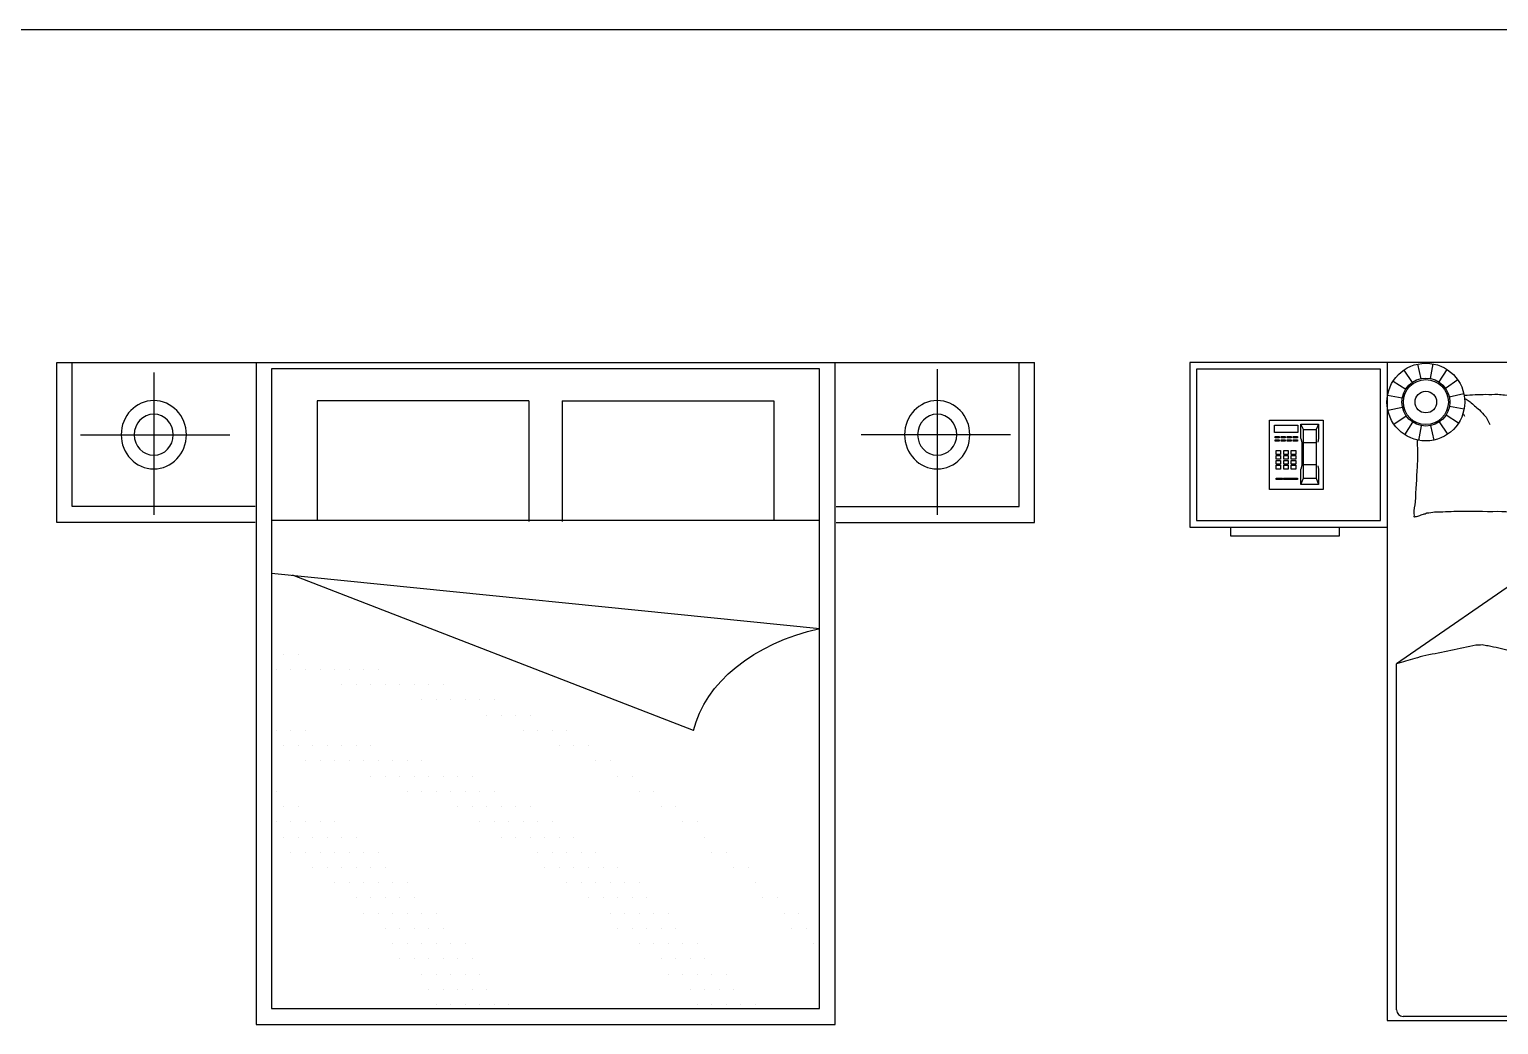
# Model space of a CAD drawing. Header units: inches. Extents: x 8.1 to 50.6, y 12.7 to 37.5.
# Drawn here: x 33.469 to 37.934, y 18.414 to 21.44 of the extents above; entities that cross this region are included whole.
import ezdxf

# ---------------------------------------------------------------- set-up
doc = ezdxf.new("R2010")
doc.units = ezdxf.units.IN
doc.header["$MEASUREMENT"] = 0
for name, color, linetype in [('02', 2, 'Continuous'), ('1', 1, 'Continuous'), ('4', 4, 'Continuous')]:
    doc.layers.add(name, color=color, linetype=linetype)

msp = doc.modelspace()

# ---------------------------------------------------------------- linework, layer by layer
at = {"layer": '02'}
for p, q in [((33.5526, 20.4273), (36.523, 20.4273)), ((33.5526, 19.9411), (33.5526, 20.4273)), ((33.5989, 19.9897), (33.5989, 20.4273)), ((34.158, 20.4273), (34.158, 18.4144)), ((35.8703, 20.4079), (34.2043, 20.4079)), ((34.2043, 20.4079), (34.2043, 18.4631)), ((35.8703, 18.4631), (35.8703, 20.4079)), ((35.9176, 18.4144), (35.9176, 20.4273)), ((36.2278, 20.4077), (36.2278, 19.9648)), ((36.4767, 19.9897), (36.4767, 20.4273)), ((36.523, 19.9411), (36.523, 20.4273)), ((37.6878, 20.4227), (37.6974, 20.3784)), ((37.734, 20.4235), (37.7258, 20.3789)), ((37.7769, 20.4065), (37.7523, 20.3684)), ((33.8468, 20.3969), (33.8468, 19.9648)), ((37.6134, 20.3712), (37.6515, 20.3467)), ((37.6455, 20.4044), (37.6713, 20.3671)), ((37.81, 20.3745), (37.7727, 20.3486)), ((37.5965, 20.3283), (37.6411, 20.3202)), ((37.8284, 20.3321), (37.784, 20.3226)), ((34.9871, 20.3106), (34.3432, 20.3106)), ((34.3432, 20.3106), (34.3432, 19.9476)), ((34.9871, 20.3106), (34.9871, 19.9443)), ((35.0875, 20.3106), (35.7314, 20.3106)), ((35.0875, 20.3106), (35.0875, 19.9443)), ((35.7314, 20.3106), (35.7314, 19.9476)), ((37.5972, 20.2822), (37.6415, 20.2918)), ((37.8291, 20.286), (37.7845, 20.2941)), ((37.2378, 20.2525), (37.4008, 20.2525)), ((37.2378, 20.0417), (37.2378, 20.2525)), ((37.2529, 20.2371), (37.3239, 20.2371)), ((37.2529, 20.2145), (37.2529, 20.2371)), ((37.3239, 20.2371), (37.3239, 20.2145)), ((37.3332, 20.1965), (37.3332, 20.2402)), ((37.3412, 20.2243), (37.3332, 20.2399)), ((37.3332, 20.2399), (37.3869, 20.2399)), ((37.3869, 20.2399), (37.3796, 20.2243)), ((37.3869, 20.2399), (37.3869, 20.1965)), ((37.4008, 20.2525), (37.4008, 20.0417)), ((37.6156, 20.2399), (37.6529, 20.2657)), ((37.6487, 20.2078), (37.6733, 20.2459)), ((37.6916, 20.1908), (37.6997, 20.2354)), ((37.7378, 20.1916), (37.7282, 20.2359)), ((37.7801, 20.2099), (37.7543, 20.2472)), ((37.8122, 20.2431), (37.7741, 20.2677)), ((33.6245, 20.2079), (34.0783, 20.2079)), ((36.4501, 20.2079), (35.9963, 20.2079)), ((37.3239, 20.2145), (37.2529, 20.2145)), ((37.2544, 20.1984), (37.2544, 20.2026)), ((37.2544, 20.2026), (37.2671, 20.2026)), ((37.2671, 20.1984), (37.2544, 20.1984)), ((37.2544, 20.1885), (37.2544, 20.1928)), ((37.2544, 20.1928), (37.2671, 20.1928)), ((37.2671, 20.1885), (37.2544, 20.1885)), ((37.2671, 20.2026), (37.2671, 20.1984)), ((37.2671, 20.1928), (37.2671, 20.1885)), ((37.2728, 20.1984), (37.2728, 20.2026)), ((37.2728, 20.2026), (37.2855, 20.2026)), ((37.2855, 20.1984), (37.2728, 20.1984)), ((37.2728, 20.1885), (37.2728, 20.1928)), ((37.2728, 20.1928), (37.2855, 20.1928)), ((37.2855, 20.1885), (37.2728, 20.1885)), ((37.2855, 20.2026), (37.2855, 20.1984)), ((37.2855, 20.1928), (37.2855, 20.1885)), ((37.2912, 20.1984), (37.2912, 20.2026)), ((37.2912, 20.2026), (37.3039, 20.2026)), ((37.3039, 20.1984), (37.2912, 20.1984)), ((37.2912, 20.1885), (37.2912, 20.1928)), ((37.2912, 20.1928), (37.3039, 20.1928)), ((37.3039, 20.1885), (37.2912, 20.1885)), ((37.3039, 20.2026), (37.3039, 20.1984)), ((37.3039, 20.1928), (37.3039, 20.1885)), ((37.3095, 20.2026), (37.3223, 20.2026)), ((37.3095, 20.1984), (37.3095, 20.2026)), ((37.3223, 20.1984), (37.3095, 20.1984)), ((37.3095, 20.1928), (37.3223, 20.1928)), ((37.3095, 20.1885), (37.3095, 20.1928)), ((37.3223, 20.1885), (37.3095, 20.1885)), ((37.3223, 20.2026), (37.3223, 20.1984)), ((37.3223, 20.1928), (37.3223, 20.1885)), ((37.3332, 20.1965), (37.3364, 20.1853)), ((37.3364, 20.1853), (37.3364, 20.1143)), ((37.3412, 20.0761), (37.3412, 20.2243)), ((37.3412, 20.2243), (37.3796, 20.2243)), ((37.3412, 20.1843), (37.3796, 20.1843)), ((37.3796, 20.2243), (37.3796, 20.0761)), ((37.3869, 20.1965), (37.3844, 20.1853)), ((37.2576, 20.1481), (37.2576, 20.1597)), ((37.2576, 20.1597), (37.2714, 20.1597)), ((37.2714, 20.1481), (37.2576, 20.1481)), ((37.2576, 20.1333), (37.2576, 20.1449)), ((37.2576, 20.1449), (37.2714, 20.1449)), ((37.2714, 20.1597), (37.2714, 20.1481)), ((37.2714, 20.1449), (37.2714, 20.1333)), ((37.2809, 20.1481), (37.2809, 20.1597)), ((37.2809, 20.1597), (37.2947, 20.1597)), ((37.2947, 20.1481), (37.2809, 20.1481)), ((37.2809, 20.1333), (37.2809, 20.1449)), ((37.2809, 20.1449), (37.2947, 20.1449)), ((37.2947, 20.1597), (37.2947, 20.1481)), ((37.2947, 20.1449), (37.2947, 20.1333)), ((37.3035, 20.1481), (37.3035, 20.1597)), ((37.3035, 20.1597), (37.3173, 20.1597)), ((37.3173, 20.1481), (37.3035, 20.1481)), ((37.3035, 20.1333), (37.3035, 20.1449)), ((37.3035, 20.1449), (37.3173, 20.1449)), ((37.3173, 20.1597), (37.3173, 20.1481)), ((37.3173, 20.1449), (37.3173, 20.1333)), ((37.2714, 20.1333), (37.2576, 20.1333)), ((37.2576, 20.1185), (37.2576, 20.1301)), ((37.2576, 20.1301), (37.2714, 20.1301)), ((37.2714, 20.1185), (37.2576, 20.1185)), ((37.2576, 20.1036), (37.2576, 20.1153)), ((37.2576, 20.1153), (37.2714, 20.1153)), ((37.2714, 20.1036), (37.2576, 20.1036)), ((37.2714, 20.1301), (37.2714, 20.1185)), ((37.2714, 20.1153), (37.2714, 20.1036)), ((37.2947, 20.1333), (37.2809, 20.1333)), ((37.2809, 20.1185), (37.2809, 20.1301)), ((37.2809, 20.1301), (37.2947, 20.1301)), ((37.2947, 20.1185), (37.2809, 20.1185)), ((37.2809, 20.1036), (37.2809, 20.1153)), ((37.2809, 20.1153), (37.2947, 20.1153)), ((37.2947, 20.1036), (37.2809, 20.1036)), ((37.2947, 20.1301), (37.2947, 20.1185)), ((37.2947, 20.1153), (37.2947, 20.1036)), ((37.3173, 20.1333), (37.3035, 20.1333)), ((37.3035, 20.1185), (37.3035, 20.1301)), ((37.3035, 20.1301), (37.3173, 20.1301)), ((37.3173, 20.1185), (37.3035, 20.1185)), ((37.3035, 20.1036), (37.3035, 20.1153)), ((37.3035, 20.1153), (37.3173, 20.1153)), ((37.3173, 20.1036), (37.3035, 20.1036)), ((37.3173, 20.1301), (37.3173, 20.1185)), ((37.3173, 20.1153), (37.3173, 20.1036)), ((37.3364, 20.1143), (37.3332, 20.1034)), ((37.3332, 20.0562), (37.3332, 20.1034)), ((37.3796, 20.1164), (37.3412, 20.1164)), ((37.3844, 20.1131), (37.3869, 20.1034)), ((37.3869, 20.1034), (37.3869, 20.0568)), ((37.2577, 20.0721), (37.2577, 20.0761)), ((37.2577, 20.0761), (37.2776, 20.0761)), ((37.2776, 20.0721), (37.2577, 20.0721)), ((37.2776, 20.0761), (37.2776, 20.0721)), ((37.2802, 20.0721), (37.2802, 20.0761)), ((37.2802, 20.0761), (37.3226, 20.0761)), ((37.3226, 20.0721), (37.2802, 20.0721)), ((37.3027, 20.0721), (37.3027, 20.0761)), ((37.3226, 20.0761), (37.3226, 20.0721)), ((37.3332, 20.0568), (37.3412, 20.0761)), ((37.3869, 20.0568), (37.3332, 20.0568)), ((37.3412, 20.0761), (37.3796, 20.0761)), ((37.3796, 20.0761), (37.3869, 20.0568)), ((37.4008, 20.0417), (37.2378, 20.0417)), ((34.1546, 19.9897), (33.5989, 19.9897)), ((34.1546, 19.9897), (34.1546, 19.9897)), ((35.921, 19.9897), (36.4767, 19.9897)), ((35.921, 19.9897), (35.921, 19.9897)), ((34.1546, 19.9411), (33.5526, 19.9411)), ((35.8698, 19.9476), (34.2041, 19.9476)), ((35.921, 19.9411), (36.523, 19.9411)), ((37.1201, 19.8993), (37.1201, 19.9273)), ((37.4493, 19.9273), (37.4493, 19.8993)), ((38.2418, 19.9388), (37.6237, 19.5114)), ((37.4493, 19.8993), (37.1201, 19.8993)), ((34.2049, 19.7872), (35.8711, 19.6187)), ((35.4872, 19.3083), (34.2682, 19.7813)), ((37.6237, 18.4595), (37.6237, 19.5114)), ((34.2043, 18.4631), (35.8703, 18.4631)), ((34.158, 18.4144), (35.9176, 18.4144)), ((39.0495, 18.4395), (37.6437, 18.4395))]:
    msp.add_line(p, q, dxfattribs=at)
for points in [[(39.6953, 20.4273), (36.9953, 20.4273), (36.9953, 19.9273), (37.5953, 19.9273)], [(37.5953, 20.4273), (37.5953, 18.4273), (39.0953, 18.4273), (39.0953, 20.4273)]]:
    msp.add_lwpolyline(points, dxfattribs=at)
msp.add_lwpolyline([(37.5753, 20.4073), (37.0153, 20.4073), (37.0153, 19.9473), (37.5753, 19.9473)], close=True, dxfattribs=at)
for points in [[(38.2851, 20.3005, -0.263368), (38.313, 20.3193, -0.494818), (38.3038, 20.338, -0.049225), (38.2862, 20.3398, -0.036831), (38.2625, 20.338, -0.031893), (38.2245, 20.3299, 0.035782), (38.1906, 20.3229, 0.032941), (38.101, 20.317, 0.026564), (37.9897, 20.3229, 0.017905), (37.9522, 20.3283, -0.033397), (37.932, 20.3305, -0.03204), (37.8949, 20.3298, 0.018442), (37.8306, 20.3268, 0.000206), (37.8294, 20.3268, 0.014624)], [(37.8305, 20.3178, 0.005084), (37.835, 20.3161, 0.048685), (37.8475, 20.308, 0.023666), (37.8754, 20.2837, 0.031223), (37.8945, 20.263, 0.046801), (37.8996, 20.2553, 0.023191), (37.9076, 20.2386)], [(37.8257, 20.2722, 0.022178), (37.8306, 20.2649)], [(37.6868, 20.1918, 0.017346), (37.6879, 20.1448, 0.006204), (37.6865, 20.1109, 0.001963), (37.6804, 20.004, 0.028341), (37.6761, 19.9679, -0.117014), (37.6766, 19.959, -0.36606), (37.6781, 19.958, -0.03973), (37.6916, 19.9609, -0.048309), (37.7054, 19.9663, 0.062981), (37.7161, 19.9702, 0.04058), (37.7395, 19.9736, 0.014345), (37.8062, 19.9759, 0.005484), (37.9316, 19.9751, 0.007153), (38.0278, 19.9721, 0.008762)], [(38.1812, 19.5156, 0.007867), (38.0635, 19.5334, 0.009508), (37.9668, 19.5514, 0.006616), (37.9018, 19.5658, -0.023828), (37.8836, 19.5691, -0.080713), (37.865, 19.5686, -0.009591), (37.7124, 19.5367, -0.013133), (37.6789, 19.5281, -0.007859), (37.6237, 19.5114)]]:
    msp.add_lwpolyline(points, format="xyb", dxfattribs=at)
for radius in [0.1182, 0.0729, 0.0684, 0.0328]:
    msp.add_circle((37.7128, 20.3072), radius, dxfattribs=at)
msp.add_arc((37.6437, 18.4595), 0.02, 180, 270, dxfattribs=at)
at = {"layer": '02', "extrusion": (0, 0, -1)}
for centre in [(33.8468, 20.2079), (36.2278, 20.2079)]:
    msp.add_ellipse(centre, major_axis=(0, -0.104), ratio=0.952381, dxfattribs=at)
for centre, major_axis, ratio, start_param, end_param in [((33.8468, 20.2079), (0, -0.0624), 0.952381, 3.141593, 9.424778), ((36.2278, 20.2079), (0, -0.0624), 0.952381, 3.141593, 9.424778), ((36.0406, 19.2442), (0.5609, 0), 0.700439, 3.305513, 4.405354)]:
    msp.add_ellipse(centre, major_axis=major_axis, ratio=ratio, start_param=start_param, end_param=end_param, dxfattribs=at)
at = {"layer": '1'}
msp.add_line((29.8869, 21.4404), (50.2131, 21.4404), dxfattribs=at)
at = {"layer": '4'}
for p, q in [((34.2418, 19.5405), (34.2418, 19.5405)), ((34.2859, 19.5405), (34.2859, 19.5405)), ((34.2197, 19.4942), (34.2197, 19.4942)), ((34.2638, 19.4942), (34.2638, 19.4942)), ((34.3079, 19.4942), (34.3079, 19.4942)), ((34.3521, 19.4942), (34.3521, 19.4942)), ((34.3962, 19.4942), (34.3962, 19.4942)), ((34.4403, 19.4942), (34.4403, 19.4942)), ((34.4844, 19.4942), (34.4844, 19.4942)), ((34.5285, 19.4942), (34.5285, 19.4942)), ((34.4182, 19.4479), (34.4182, 19.4479)), ((34.4623, 19.4479), (34.4623, 19.4479)), ((34.5064, 19.4479), (34.5064, 19.4479)), ((34.5505, 19.4479), (34.5505, 19.4479)), ((34.5946, 19.4479), (34.5946, 19.4479)), ((34.6387, 19.4479), (34.6387, 19.4479)), ((34.6828, 19.4479), (34.6828, 19.4479)), ((34.7269, 19.4479), (34.7269, 19.4479)), ((34.6608, 19.4015), (34.6608, 19.4015)), ((34.7049, 19.4015), (34.7049, 19.4015)), ((34.749, 19.4015), (34.749, 19.4015)), ((34.7931, 19.4015), (34.7931, 19.4015)), ((34.8372, 19.4015), (34.8372, 19.4015)), ((34.8813, 19.4015), (34.8813, 19.4015)), ((34.8593, 19.3552), (34.8593, 19.3552)), ((34.9034, 19.3552), (34.9034, 19.3552)), ((34.9475, 19.3552), (34.9475, 19.3552)), ((34.9916, 19.3552), (34.9916, 19.3552)), ((34.2197, 19.3089), (34.2197, 19.3089)), ((34.2638, 19.3089), (34.2638, 19.3089)), ((34.3079, 19.3089), (34.3079, 19.3089)), ((34.9695, 19.3089), (34.9695, 19.3089)), ((35.0136, 19.3089), (35.0136, 19.3089)), ((35.0577, 19.3089), (35.0577, 19.3089)), ((35.1018, 19.3089), (35.1018, 19.3089)), ((34.2418, 19.2626), (34.2418, 19.2626)), ((34.2859, 19.2626), (34.2859, 19.2626)), ((34.33, 19.2626), (34.33, 19.2626)), ((34.3741, 19.2626), (34.3741, 19.2626)), ((34.4182, 19.2626), (34.4182, 19.2626)), ((34.4623, 19.2626), (34.4623, 19.2626)), ((34.5064, 19.2626), (34.5064, 19.2626)), ((35.0798, 19.2626), (35.0798, 19.2626)), ((35.1239, 19.2626), (35.1239, 19.2626)), ((35.168, 19.2626), (35.168, 19.2626)), ((34.3079, 19.2163), (34.3079, 19.2163)), ((34.3521, 19.2163), (34.3521, 19.2163)), ((34.3962, 19.2163), (34.3962, 19.2163)), ((34.4403, 19.2163), (34.4403, 19.2163)), ((34.4844, 19.2163), (34.4844, 19.2163)), ((34.5285, 19.2163), (34.5285, 19.2163)), ((34.5726, 19.2163), (34.5726, 19.2163)), ((34.6167, 19.2163), (34.6167, 19.2163)), ((34.6608, 19.2163), (34.6608, 19.2163)), ((35.1901, 19.2163), (35.1901, 19.2163)), ((35.2342, 19.2163), (35.2342, 19.2163)), ((34.5064, 19.17), (34.5064, 19.17)), ((34.5505, 19.17), (34.5505, 19.17)), ((34.5946, 19.17), (34.5946, 19.17)), ((34.6387, 19.17), (34.6387, 19.17)), ((34.6828, 19.17), (34.6828, 19.17)), ((34.7269, 19.17), (34.7269, 19.17)), ((34.7711, 19.17), (34.7711, 19.17)), ((34.8152, 19.17), (34.8152, 19.17)), ((35.2562, 19.17), (35.2562, 19.17)), ((35.3003, 19.17), (35.3003, 19.17)), ((34.2197, 19.1237), (34.2197, 19.1237)), ((34.6167, 19.1237), (34.6167, 19.1237)), ((34.6608, 19.1237), (34.6608, 19.1237)), ((34.7049, 19.1237), (34.7049, 19.1237)), ((34.749, 19.1237), (34.749, 19.1237)), ((34.7931, 19.1237), (34.7931, 19.1237)), ((34.8372, 19.1237), (34.8372, 19.1237)), ((34.8813, 19.1237), (34.8813, 19.1237)), ((35.3224, 19.1237), (35.3224, 19.1237)), ((35.3665, 19.1237), (35.3665, 19.1237)), ((34.2418, 19.0774), (34.2418, 19.0774)), ((34.2859, 19.0774), (34.2859, 19.0774)), ((34.7711, 19.0774), (34.7711, 19.0774)), ((34.8152, 19.0774), (34.8152, 19.0774)), ((34.8593, 19.0774), (34.8593, 19.0774)), ((34.9034, 19.0774), (34.9034, 19.0774)), ((34.9475, 19.0774), (34.9475, 19.0774)), ((34.9916, 19.0774), (34.9916, 19.0774)), ((35.3885, 19.0774), (35.3885, 19.0774)), ((35.4326, 19.0774), (35.4326, 19.0774)), ((34.2197, 19.0311), (34.2197, 19.0311)), ((34.2638, 19.0311), (34.2638, 19.0311)), ((34.3079, 19.0311), (34.3079, 19.0311)), ((34.3521, 19.0311), (34.3521, 19.0311)), ((34.3962, 19.0311), (34.3962, 19.0311)), ((34.8372, 19.0311), (34.8372, 19.0311)), ((34.8813, 19.0311), (34.8813, 19.0311)), ((34.9254, 19.0311), (34.9254, 19.0311)), ((34.9695, 19.0311), (34.9695, 19.0311)), ((35.0136, 19.0311), (35.0136, 19.0311)), ((35.0577, 19.0311), (35.0577, 19.0311)), ((35.4547, 19.0311), (35.4547, 19.0311)), ((35.4988, 19.0311), (35.4988, 19.0311)), ((34.2418, 18.9847), (34.2418, 18.9847)), ((34.2859, 18.9847), (34.2859, 18.9847)), ((34.33, 18.9847), (34.33, 18.9847)), ((34.3741, 18.9847), (34.3741, 18.9847)), ((34.4182, 18.9847), (34.4182, 18.9847)), ((34.4623, 18.9847), (34.4623, 18.9847)), ((34.9034, 18.9847), (34.9034, 18.9847)), ((34.9475, 18.9847), (34.9475, 18.9847)), ((34.9916, 18.9847), (34.9916, 18.9847)), ((35.0357, 18.9847), (35.0357, 18.9847)), ((35.0798, 18.9847), (35.0798, 18.9847)), ((35.1239, 18.9847), (35.1239, 18.9847)), ((35.5208, 18.9847), (35.5208, 18.9847)), ((34.2638, 18.9384), (34.2638, 18.9384)), ((34.3079, 18.9384), (34.3079, 18.9384)), ((34.3521, 18.9384), (34.3521, 18.9384)), ((34.3962, 18.9384), (34.3962, 18.9384)), ((34.4403, 18.9384), (34.4403, 18.9384)), ((34.4844, 18.9384), (34.4844, 18.9384)), ((34.5285, 18.9384), (34.5285, 18.9384)), ((35.0136, 18.9384), (35.0136, 18.9384)), ((35.0577, 18.9384), (35.0577, 18.9384)), ((35.1018, 18.9384), (35.1018, 18.9384)), ((35.146, 18.9384), (35.146, 18.9384)), ((35.1901, 18.9384), (35.1901, 18.9384)), ((35.5429, 18.9384), (35.5429, 18.9384)), ((35.587, 18.9384), (35.587, 18.9384)), ((34.33, 18.8921), (34.33, 18.8921)), ((34.3741, 18.8921), (34.3741, 18.8921)), ((34.4182, 18.8921), (34.4182, 18.8921)), ((34.4623, 18.8921), (34.4623, 18.8921)), ((34.5064, 18.8921), (34.5064, 18.8921)), ((34.5505, 18.8921), (34.5505, 18.8921)), ((35.0357, 18.8921), (35.0357, 18.8921)), ((35.0798, 18.8921), (35.0798, 18.8921)), ((35.1239, 18.8921), (35.1239, 18.8921)), ((35.168, 18.8921), (35.168, 18.8921)), ((35.2121, 18.8921), (35.2121, 18.8921)), ((35.2562, 18.8921), (35.2562, 18.8921)), ((35.6091, 18.8921), (35.6091, 18.8921)), ((35.6532, 18.8921), (35.6532, 18.8921)), ((34.3962, 18.8458), (34.3962, 18.8458)), ((34.4403, 18.8458), (34.4403, 18.8458)), ((34.4844, 18.8458), (34.4844, 18.8458)), ((34.5285, 18.8458), (34.5285, 18.8458)), ((34.5726, 18.8458), (34.5726, 18.8458)), ((34.6167, 18.8458), (34.6167, 18.8458)), ((35.1018, 18.8458), (35.1018, 18.8458)), ((35.146, 18.8458), (35.146, 18.8458)), ((35.1901, 18.8458), (35.1901, 18.8458)), ((35.2342, 18.8458), (35.2342, 18.8458)), ((35.2783, 18.8458), (35.2783, 18.8458)), ((35.3224, 18.8458), (35.3224, 18.8458)), ((35.6752, 18.8458), (35.6752, 18.8458)), ((34.4623, 18.7995), (34.4623, 18.7995)), ((34.5064, 18.7995), (34.5064, 18.7995)), ((34.5505, 18.7995), (34.5505, 18.7995)), ((34.5946, 18.7995), (34.5946, 18.7995)), ((34.6387, 18.7995), (34.6387, 18.7995)), ((35.168, 18.7995), (35.168, 18.7995)), ((35.2121, 18.7995), (35.2121, 18.7995)), ((35.2562, 18.7995), (35.2562, 18.7995)), ((35.3003, 18.7995), (35.3003, 18.7995)), ((35.3444, 18.7995), (35.3444, 18.7995)), ((35.6973, 18.7995), (35.6973, 18.7995)), ((35.7414, 18.7995), (35.7414, 18.7995)), ((34.4844, 18.7532), (34.4844, 18.7532)), ((34.5285, 18.7532), (34.5285, 18.7532)), ((34.5726, 18.7532), (34.5726, 18.7532)), ((34.6167, 18.7532), (34.6167, 18.7532)), ((34.6608, 18.7532), (34.6608, 18.7532)), ((34.7049, 18.7532), (34.7049, 18.7532)), ((35.2342, 18.7532), (35.2342, 18.7532)), ((35.2783, 18.7532), (35.2783, 18.7532)), ((35.3224, 18.7532), (35.3224, 18.7532)), ((35.3665, 18.7532), (35.3665, 18.7532)), ((35.4106, 18.7532), (35.4106, 18.7532)), ((35.7634, 18.7532), (35.7634, 18.7532)), ((35.8075, 18.7532), (35.8075, 18.7532)), ((34.5505, 18.7069), (34.5505, 18.7069)), ((34.5946, 18.7069), (34.5946, 18.7069)), ((34.6387, 18.7069), (34.6387, 18.7069)), ((34.6828, 18.7069), (34.6828, 18.7069)), ((34.7269, 18.7069), (34.7269, 18.7069)), ((35.2562, 18.7069), (35.2562, 18.7069)), ((35.3003, 18.7069), (35.3003, 18.7069)), ((35.3444, 18.7069), (35.3444, 18.7069)), ((35.3885, 18.7069), (35.3885, 18.7069)), ((35.4326, 18.7069), (35.4326, 18.7069)), ((35.7855, 18.7069), (35.7855, 18.7069)), ((35.8296, 18.7069), (35.8296, 18.7069)), ((34.5726, 18.6606), (34.5726, 18.6606)), ((34.6167, 18.6606), (34.6167, 18.6606)), ((34.6608, 18.6606), (34.6608, 18.6606)), ((34.7049, 18.6606), (34.7049, 18.6606)), ((34.749, 18.6606), (34.749, 18.6606)), ((34.7931, 18.6606), (34.7931, 18.6606)), ((35.3224, 18.6606), (35.3224, 18.6606)), ((35.3665, 18.6606), (35.3665, 18.6606)), ((35.4106, 18.6606), (35.4106, 18.6606)), ((35.4547, 18.6606), (35.4547, 18.6606)), ((35.4988, 18.6606), (35.4988, 18.6606)), ((35.8516, 18.6606), (35.8516, 18.6606)), ((34.5946, 18.6143), (34.5946, 18.6143)), ((34.6387, 18.6143), (34.6387, 18.6143)), ((34.6828, 18.6143), (34.6828, 18.6143)), ((34.7269, 18.6143), (34.7269, 18.6143)), ((34.7711, 18.6143), (34.7711, 18.6143)), ((34.8152, 18.6143), (34.8152, 18.6143)), ((35.3885, 18.6143), (35.3885, 18.6143)), ((35.4326, 18.6143), (35.4326, 18.6143)), ((35.4767, 18.6143), (35.4767, 18.6143)), ((35.5208, 18.6143), (35.5208, 18.6143)), ((34.6608, 18.568), (34.6608, 18.568)), ((34.7049, 18.568), (34.7049, 18.568)), ((34.749, 18.568), (34.749, 18.568)), ((34.7931, 18.568), (34.7931, 18.568)), ((34.8372, 18.568), (34.8372, 18.568)), ((35.4106, 18.568), (35.4106, 18.568)), ((35.4547, 18.568), (35.4547, 18.568)), ((35.4988, 18.568), (35.4988, 18.568)), ((35.5429, 18.568), (35.5429, 18.568)), ((35.587, 18.568), (35.587, 18.568)), ((34.6828, 18.5216), (34.6828, 18.5216)), ((34.7269, 18.5216), (34.7269, 18.5216)), ((34.7711, 18.5216), (34.7711, 18.5216)), ((34.8152, 18.5216), (34.8152, 18.5216)), ((34.8593, 18.5216), (34.8593, 18.5216)), ((35.4767, 18.5216), (35.4767, 18.5216)), ((35.5208, 18.5216), (35.5208, 18.5216)), ((35.565, 18.5216), (35.565, 18.5216)), ((35.6091, 18.5216), (35.6091, 18.5216)), ((34.7049, 18.4753), (34.7049, 18.4753)), ((34.749, 18.4753), (34.749, 18.4753)), ((34.7931, 18.4753), (34.7931, 18.4753)), ((34.8372, 18.4753), (34.8372, 18.4753)), ((34.8813, 18.4753), (34.8813, 18.4753)), ((34.9254, 18.4753), (34.9254, 18.4753)), ((35.4988, 18.4753), (35.4988, 18.4753)), ((35.5429, 18.4753), (35.5429, 18.4753)), ((35.587, 18.4753), (35.587, 18.4753)), ((35.6311, 18.4753), (35.6311, 18.4753)), ((35.6752, 18.4753), (35.6752, 18.4753))]:
    msp.add_line(p, q, dxfattribs=at)

doc.saveas('drawing.dxf')
